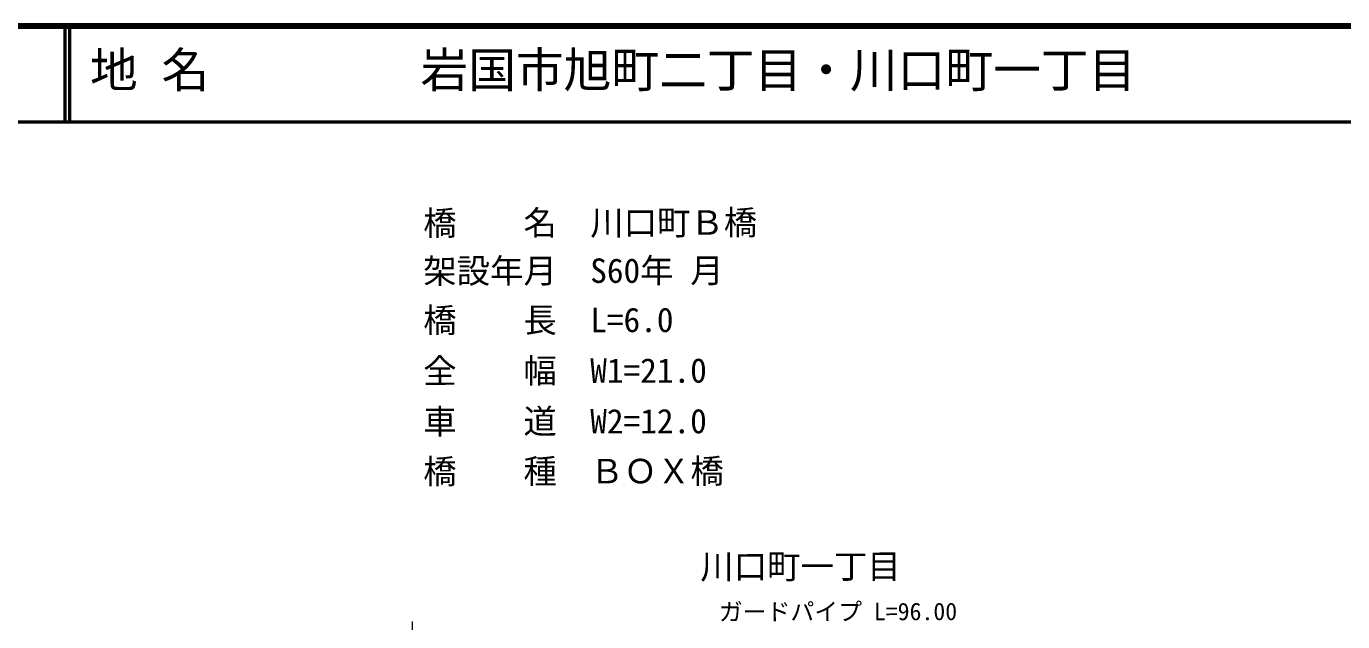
# Model space of a CAD drawing. Units: millimetres, scale not verified. Extents: x 40000 to 680000, y 20000 to 380000.
# Drawn here: x 363708 to 501665, y 317593 to 380000 of the extents above; entities that cross this region are included whole.
import ezdxf
from ezdxf.enums import TextEntityAlignment as Align

# ---------------------------------------------------------------- set-up
doc = ezdxf.new("R2010")
doc.units = ezdxf.units.MM
doc.header["$LTSCALE"] = 1000
for name, color, linetype, lineweight in [('M-BGD', 7, 'Continuous', 25), ('M-STR-HTXT', 7, 'Continuous', 13), ('M-TTL', 2, 'Continuous', 140), ('M-TTL-LINE', 7, 'Continuous', 50)]:
    doc.layers.add(name, color=color, linetype=linetype, lineweight=lineweight)
doc.layers.add('M-TTL-TXT', color=7, linetype='Continuous')
doc.styles.add('ＭＳ ゴシック', font='')
doc.styles.get('ＭＳ ゴシック').set_extended_font_data('MS Gothic')

msp = doc.modelspace()

# ---------------------------------------------------------------- linework, layer by layer
at = {"layer": 'M-STR-HTXT'}
msp.add_line((404168, 303682), (404175, 317617), dxfattribs=at)
at = {"layer": 'M-TTL'}
msp.add_line((680000, 380000), (40000, 380000), dxfattribs=at)
at = {"layer": 'M-TTL-LINE'}
for p, q in [((367750, 380000), (367750, 370000)), ((368250, 380000), (368250, 370000)), ((40000, 370000), (680000, 370000))]:
    msp.add_line(p, q, dxfattribs=at)

# ---------------------------------------------------------------- texts
at = {"layer": 'M-BGD', "style": 'ＭＳ ゴシック'}
for s, p in [('橋\u3000\u3000名\u3000川口町Ｂ橋', (405311, 357325)), ('架設年月\u3000S60年 月', (405311, 352301)), ('橋\u3000\u3000長\u3000L=6.0', (405311, 347136)), ('全\u3000\u3000幅\u3000W1=21.0', (405311, 341828)), ('車\u3000\u3000道\u3000W2=12.0', (405311, 336521)), ('橋\u3000\u3000種\u3000ＢＯＸ橋', (405311, 331285)), ('川口町一丁目', (434345, 321319))]:
    msp.add_text(s, height=2566, rotation=0.1, dxfattribs=at).set_placement(p, align=Align.BOTTOM_LEFT)
at = {"layer": 'M-STR-HTXT', "style": 'ＭＳ ゴシック'}
msp.add_text('ガードパイプ L=96.00', height=1833, rotation=0.1, dxfattribs=at).set_placement((436287, 317161), align=Align.BOTTOM_LEFT)
at = {"layer": 'M-TTL-TXT', "style": 'ＭＳ ゴシック'}
for s, p in [('地 名', (370380, 372500)), ('岩国市旭町二丁目・川口町一丁目', (405024, 372500))]:
    msp.add_text(s, height=3666, dxfattribs=at).set_placement(p, align=Align.BOTTOM_LEFT)

doc.saveas('drawing.dxf')
